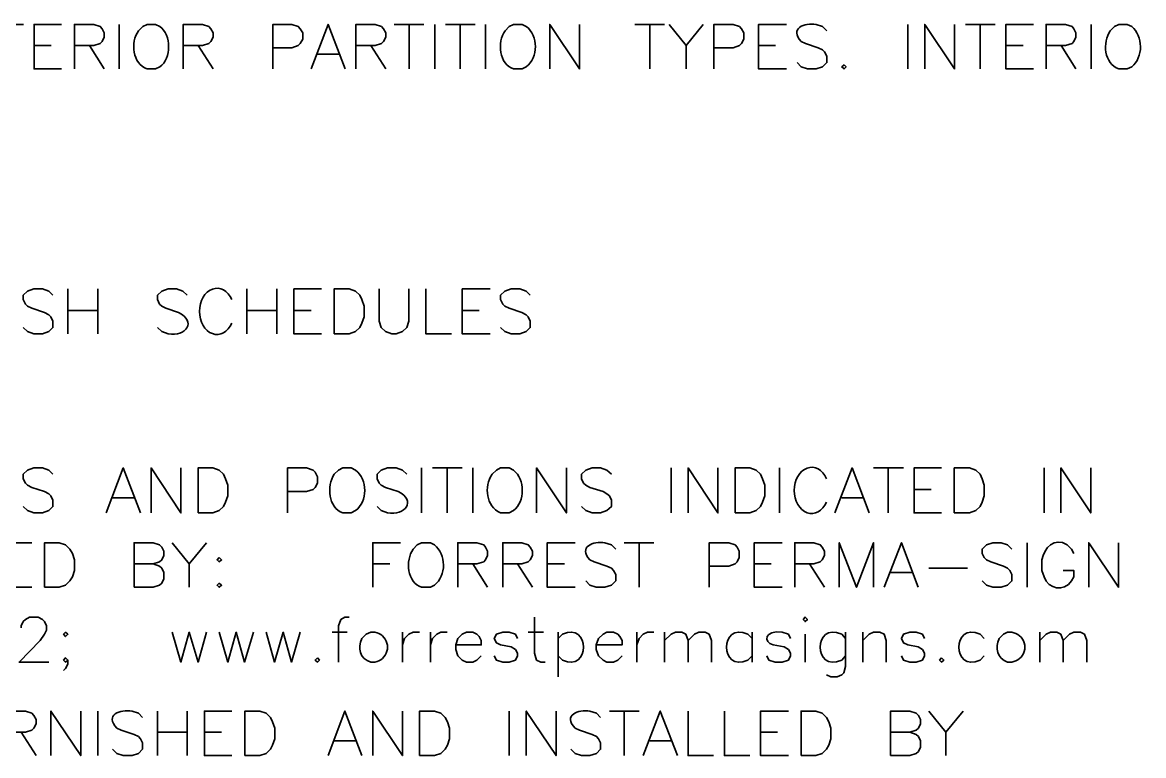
# Model space of a CAD drawing. Header units: inches. Extents: x 5 to 516, y -193 to 129.
# Drawn here: x 277.97 to 287.36, y 12.93 to 19.07 of the extents above; entities that cross this region are included whole.
import ezdxf

# ---------------------------------------------------------------- set-up
doc = ezdxf.new("R2010")
doc.units = ezdxf.units.IN
doc.header["$MEASUREMENT"] = 0
doc.layers.add('PDF2_Geometry', color=7, linetype='Continuous')

msp = doc.modelspace()

# ---------------------------------------------------------------- linework, layer by layer
at = {"layer": 'PDF2_Geometry', "lineweight": 35}
for points in [[(277.7253504, 19.0534127), (277.9753504, 19.0534127)], [(278.2953502, 18.6800793), (278.0653502, 18.6800793), (278.0653502, 19.0534126), (278.2953502, 19.0534126)], [(278.4020167, 18.6800793), (278.4020167, 19.0534126), (278.5653501, 19.0534126), (278.6186834, 19.036746), (278.6353501, 19.016746), (278.6520168, 18.9834126), (278.6520168, 18.946746), (278.6353501, 18.9100793), (278.6186834, 18.8934126), (278.5653501, 18.876746), (278.4020167, 18.876746)], [(278.7786851, 19.0534127), (278.7786851, 18.6800794)], [(279.1186858, 19.036746), (279.0820191, 19.0534127), (279.0120191, 19.0534127), (278.9753524, 19.036746), (278.9386858, 19.0000794)], [(279.3153503, 18.6800793), (279.3153503, 19.0534126), (279.4753503, 19.0534126), (279.5286836, 19.036746), (279.5453503, 19.016746), (279.5653503, 18.9834126), (279.5653503, 18.946746), (279.5453503, 18.9100793), (279.5286836, 18.8934126), (279.4753503, 18.876746), (279.3153503, 18.876746)], [(280.0653503, 18.6800793), (280.0653503, 19.0534126), (280.2253504, 19.0534126), (280.2786837, 19.036746), (280.2953504, 19.016746), (280.3153504, 18.9834126), (280.3153504, 18.9300793), (280.2953504, 18.8934126), (280.2786837, 18.876746), (280.2253504, 18.856746), (280.0653503, 18.856746)], [(280.3853509, 18.6800793), (280.5286843, 19.0534126), (280.6720176, 18.6800793)], [(280.7620192, 18.6800793), (280.7620192, 19.0534126), (280.9220192, 19.0534126), (280.9753526, 19.036746), (280.9920193, 19.016746), (281.0120193, 18.9834126), (281.0120193, 18.946746), (280.9920193, 18.9100793), (280.9753526, 18.8934126), (280.9220192, 18.876746), (280.7620192, 18.876746)], [(281.0820181, 19.0534127), (281.3320181, 19.0534127)], [(281.2086847, 19.0534127), (281.2086847, 18.6800794)], [(281.4220179, 19.0534127), (281.4220179, 18.6800794)], [(281.5120193, 19.0534127), (281.7620193, 19.0534127)], [(281.635351, 19.0534127), (281.635351, 18.6800794)], [(281.8486859, 19.0534127), (281.8486859, 18.6800794)], [(282.1886849, 19.036746), (282.1553515, 19.0534127), (282.0820182, 19.0534127), (282.0453515, 19.036746), (282.0120182, 19.0000794)], [(282.3853511, 18.6800793), (282.3853511, 19.0534126), (282.6353511, 18.6800793), (282.6353511, 19.0534126)], [(283.098686, 19.0534127), (283.348686, 19.0534127)], [(283.2253509, 19.0534127), (283.2253509, 18.6800794)], [(283.3853511, 19.0534127), (283.5286845, 18.876746), (283.5286845, 18.6800794)], [(283.672018, 19.0534127), (283.5286847, 18.876746)], [(283.7620195, 18.6800793), (283.7620195, 19.0534126), (283.9220195, 19.0534126), (283.9753528, 19.036746), (283.9920195, 19.016746), (284.0120195, 18.9834126), (284.0120195, 18.9300793), (283.9920195, 18.8934126), (283.9753528, 18.876746), (283.9220195, 18.856746), (283.7620195, 18.856746)], [(284.3686854, 18.6800793), (284.1353521, 18.6800793), (284.1353521, 19.0534126), (284.3686854, 19.0534126)], [(284.708685, 19.0000799), (284.6720183, 19.0367465), (284.618685, 19.0534132)], [(285.3853522, 19.0534127), (285.3853522, 18.6800794)], [(285.5286856, 18.6800793), (285.5286856, 19.0534126), (285.7786856, 18.6800793), (285.7786856, 19.0534126)], [(285.8686854, 19.0534127), (286.1186854, 19.0534127)], [(285.9920188, 19.0534127), (285.9920188, 18.6800794)], [(286.4386851, 18.6800793), (286.2086851, 18.6800793), (286.2086851, 19.0534126), (286.4386851, 19.0534126)], [(286.5453517, 18.6800793), (286.5453517, 19.0534126), (286.708685, 19.0534126), (286.7620184, 19.036746), (286.778685, 19.016746), (286.7953517, 18.9834126), (286.7953517, 18.946746), (286.778685, 18.9100793), (286.7620184, 18.8934126), (286.708685, 18.876746), (286.5453517, 18.876746)], [(286.9220183, 19.0534127), (286.9220183, 18.6800794)], [(287.262019, 19.036746), (287.2253523, 19.0534127), (287.1553523, 19.0534127), (287.1186857, 19.036746), (287.082019, 19.0000794)], [(284.4920183, 18.9100798), (284.528685, 18.8934132), (284.6353517, 18.8567465), (284.6720183, 18.8400798), (284.688685, 18.8234132), (284.708685, 18.7867465), (284.708685, 18.7334132), (284.6720183, 18.6967465), (284.618685, 18.6800798), (284.5453516, 18.6800798), (284.4920183, 18.6967465), (284.458685, 18.7334132)], [(278.0653502, 18.8767464), (278.2086835, 18.8767464)], [(278.528685, 18.8767464), (278.6520184, 18.6800798)], [(279.4386854, 18.8767464), (279.5653521, 18.6800798)], [(280.4386855, 18.8034127), (280.6186855, 18.8034127)], [(280.8853509, 18.8767464), (281.0120176, 18.6800798)], [(284.1353521, 18.8767464), (284.2786854, 18.8767464)], [(286.2086851, 18.8767464), (286.3520185, 18.8767464)], [(286.6720183, 18.8767464), (286.7953516, 18.6800798)], [(279.0120191, 18.6800794), (279.0820191, 18.6800794), (279.1186858, 18.696746)], [(282.0820182, 18.6800794), (282.1553515, 18.6800794), (282.1886849, 18.696746)], [(287.1553523, 18.6800794), (287.2253523, 18.6800794), (287.262019, 18.696746)], [(278.2220173, 16.7834133), (278.1886839, 16.8167467), (278.1353506, 16.8367467), (278.0620173, 16.8367467), (278.0086839, 16.8167467), (277.9720172, 16.7834133), (277.9720172, 16.7467467), (277.9920172, 16.71008), (278.0086839, 16.6934133), (278.0453506, 16.6767467), (278.1520173, 16.64008), (278.1886839, 16.62008), (278.2053506, 16.6034133), (278.2220173, 16.5667467), (278.2220173, 16.5134133), (278.1886839, 16.48008), (278.1353506, 16.46008), (278.0620173, 16.46008), (278.0086839, 16.48008), (277.9720172, 16.5134133)], [(278.3486856, 16.8367462), (278.3486856, 16.4600795)], [(278.5986856, 16.8367462), (278.5986856, 16.4600795)], [(279.3486857, 16.7834133), (279.312019, 16.8167467), (279.2586856, 16.8367467), (279.1886856, 16.8367467), (279.1353523, 16.8167467), (279.0986856, 16.7834133), (279.0986856, 16.7467467), (279.1153523, 16.71008), (279.1353523, 16.6934133), (279.1686856, 16.6767467), (279.2753523, 16.64008)], [(279.8486857, 16.8367462), (279.8486857, 16.4600795)], [(280.0986857, 16.8367462), (280.0986857, 16.4600795)], [(280.4720183, 16.4600796), (280.2420183, 16.4600796), (280.2420183, 16.8367463), (280.4720183, 16.8367463)], [(280.9553515, 16.8367462), (280.9553515, 16.5667462), (280.9720182, 16.5134129), (281.0086848, 16.4800795), (281.0620182, 16.4600795), (281.0986848, 16.4600795), (281.1520182, 16.4800795), (281.1886848, 16.5134129), (281.2053515, 16.5667462), (281.2053515, 16.8367462)], [(281.3486858, 16.8367462), (281.3486858, 16.4600795), (281.5620192, 16.4600795)], [(281.8853504, 16.4600796), (281.652017, 16.4600796), (281.652017, 16.8367463), (281.8853504, 16.8367463)], [(282.2220176, 16.7834133), (282.1886843, 16.8167467), (282.1353509, 16.8367467), (282.0620176, 16.8367467), (282.0086842, 16.8167467), (281.9720176, 16.7834133), (281.9720176, 16.7467467), (281.9920176, 16.71008), (282.0086842, 16.6934133), (282.0453509, 16.6767467), (282.1520176, 16.64008), (282.1886843, 16.62008), (282.2053509, 16.6034133), (282.2220176, 16.5667467), (282.2220176, 16.5134133), (282.1886843, 16.48008), (282.1353509, 16.46008), (282.0620176, 16.46008), (282.0086842, 16.48008), (281.9720176, 16.5134133)], [(278.3486856, 16.6567459), (278.5986856, 16.6567459)], [(279.8486857, 16.6567459), (280.0986857, 16.6567459)], [(280.2420183, 16.6567459), (280.3853517, 16.6567459)], [(281.652017, 16.6567459), (281.7953503, 16.6567459)], [(279.1886856, 16.46008), (279.1353523, 16.48008), (279.0986856, 16.5134133)], [(278.2220173, 15.2834124), (278.1886839, 15.3167457), (278.1353506, 15.3367457), (278.0620173, 15.3367457), (278.0086839, 15.3167457), (277.9720172, 15.2834124), (277.9720172, 15.2467457), (277.9920172, 15.210079), (278.0086839, 15.1934124), (278.0453506, 15.1734124), (278.1520173, 15.140079), (278.1886839, 15.120079), (278.2053506, 15.1034124), (278.2220173, 15.0667457), (278.2220173, 15.0134124), (278.1886839, 14.980079), (278.1353506, 14.960079), (278.0620173, 14.960079), (278.0086839, 14.980079), (277.9720172, 15.0134124)], [(278.6686844, 14.9600795), (278.8120178, 15.3367462), (278.9553511, 14.9600795)], [(279.0453511, 14.9600795), (279.0453511, 15.3367462), (279.2953511, 14.9600795), (279.2953511, 15.3367462)], [(280.1886854, 14.9600795), (280.1886854, 15.3367462), (280.3486855, 15.3367462), (280.4020188, 15.3167462), (280.4186855, 15.3000795), (280.4386855, 15.2634128), (280.4386855, 15.2100795), (280.4186855, 15.1734128), (280.4020188, 15.1567461), (280.3486855, 15.1400795), (280.1886854, 15.1400795)], [(280.7586836, 15.3167461), (280.7220169, 15.3367461), (280.6520169, 15.3367461), (280.6153502, 15.3167461), (280.5786836, 15.2834128)], [(281.1886855, 15.2834124), (281.1520189, 15.3167457), (281.0986855, 15.3367457), (281.0253522, 15.3367457), (280.9720188, 15.3167457), (280.9386855, 15.2834124), (280.9386855, 15.2467457), (280.9553522, 15.210079), (280.9720188, 15.1934124), (281.0086855, 15.1734124), (281.1153522, 15.140079)], [(281.3120172, 15.3367461), (281.3120172, 14.9600794)], [(281.402017, 15.3367461), (281.652017, 15.3367461)], [(281.5253521, 15.3367461), (281.5253521, 14.9600794)], [(281.7420184, 15.3367461), (281.7420184, 14.9600794)], [(282.0820176, 15.3167461), (282.0453509, 15.3367461), (281.9720176, 15.3367461), (281.9386842, 15.3167461), (281.9020176, 15.2834128)], [(282.2753521, 14.9600795), (282.2753521, 15.3367462), (282.5253522, 14.9600795), (282.5253522, 15.3367462)], [(282.9020171, 15.2834124), (282.8653504, 15.3167457), (282.8120171, 15.3367457), (282.7420171, 15.3367457), (282.6886837, 15.3167457), (282.6520171, 15.2834124), (282.6520171, 15.2467457), (282.6686837, 15.210079), (282.6886837, 15.1934124), (282.7220171, 15.1734124), (282.8320171, 15.140079), (282.8653504, 15.120079), (282.8853504, 15.1034124), (282.9020171, 15.0667457), (282.9020171, 15.0134124), (282.8653504, 14.980079), (282.8120171, 14.960079), (282.7420171, 14.960079), (282.6886837, 14.980079), (282.6520171, 15.0134124)], [(283.4020171, 15.3367461), (283.4020171, 14.9600794)], [(283.5453514, 14.9600795), (283.5453514, 15.3367462), (283.7953515, 14.9600795), (283.7953515, 15.3367462)], [(284.3120183, 15.3367461), (284.3120183, 14.9600794)], [(284.7753515, 14.9600795), (284.9186848, 15.3367462), (285.0620182, 14.9600795)], [(285.0986853, 15.3367461), (285.3486853, 15.3367461)], [(285.2220187, 15.3367461), (285.2220187, 14.9600794)], [(285.668685, 14.9600795), (285.438685, 14.9600795), (285.438685, 15.3367462), (285.668685, 15.3367462)], [(286.5286857, 15.3367461), (286.5286857, 14.9600794)], [(286.6686851, 14.9600795), (286.6686851, 15.3367462), (286.9186851, 14.9600795), (286.9186851, 15.3367462)], [(285.438685, 15.1567458), (285.5820184, 15.1567458)], [(278.7220173, 15.0867461), (278.9020173, 15.0867461)], [(284.8320184, 15.0867461), (285.0086851, 15.0867461)], [(280.6520169, 14.9600794), (280.7220169, 14.9600794), (280.7586836, 14.9800794)], [(281.0253522, 14.960079), (280.9720188, 14.980079), (280.9386855, 15.0134124)], [(281.9720176, 14.9600794), (282.0453509, 14.9600794), (282.0820176, 14.9800794)], [(278.0453503, 14.336746), (277.812017, 14.336746), (277.812017, 14.7100794), (278.0453503, 14.7100794)], [(278.9020168, 14.336746), (278.9020168, 14.7100794), (279.0620168, 14.7100794), (279.1153501, 14.6934127), (279.1353501, 14.6734127), (279.1520168, 14.6400794), (279.1520168, 14.6034127), (279.1353501, 14.566746), (279.1153501, 14.5500794), (279.0620168, 14.5334127), (278.9020168, 14.5334127)], [(279.2220173, 14.7100794), (279.3653507, 14.5334128), (279.3653507, 14.3367461)], [(279.5086859, 14.7100794), (279.3653526, 14.5334128)], [(280.9020169, 14.336746), (280.9020169, 14.7100794), (281.1353503, 14.7100794)], [(281.4186839, 14.6934128), (281.3853506, 14.7100794), (281.3120172, 14.7100794), (281.2753506, 14.6934128), (281.2420172, 14.6567461)], [(281.6153518, 14.336746), (281.6153518, 14.7100794), (281.7753518, 14.7100794), (281.8320185, 14.6934127), (281.8486852, 14.6734127), (281.8653518, 14.6400794), (281.8653518, 14.6034127), (281.8486852, 14.566746), (281.8320185, 14.5500794), (281.7753518, 14.5334127), (281.6153518, 14.5334127)], [(281.9920185, 14.336746), (281.9920185, 14.7100794), (282.1520185, 14.7100794), (282.2053518, 14.6934127), (282.2220185, 14.6734127), (282.2420185, 14.6400794), (282.2420185, 14.6034127), (282.2220185, 14.566746), (282.2053518, 14.5500794), (282.1520185, 14.5334127), (281.9920185, 14.5334127)], [(282.5986852, 14.336746), (282.3653519, 14.336746), (282.3653519, 14.7100794), (282.5986852, 14.7100794)], [(282.9386857, 14.6567457), (282.902019, 14.6934124), (282.8486857, 14.7100791)], [(283.0086862, 14.7100794), (283.2586862, 14.7100794)], [(283.1353511, 14.7100794), (283.1353511, 14.3367461)], [(283.7220177, 14.336746), (283.7220177, 14.7100794), (283.8853511, 14.7100794), (283.9386844, 14.6934127), (283.9553511, 14.6734127), (283.9720177, 14.6400794), (283.9720177, 14.586746), (283.9553511, 14.5500794), (283.9386844, 14.5334127), (283.8853511, 14.5134127), (283.7220177, 14.5134127)], [(284.3320185, 14.336746), (284.0986852, 14.336746), (284.0986852, 14.7100794), (284.3320185, 14.7100794)], [(284.4386849, 14.336746), (284.4386849, 14.7100794), (284.598685, 14.7100794), (284.6520183, 14.6934127), (284.668685, 14.6734127), (284.688685, 14.6400794), (284.688685, 14.6034127), (284.668685, 14.566746), (284.6520183, 14.5500794), (284.598685, 14.5334127), (284.4386849, 14.5334127)], [(284.8120184, 14.336746), (284.8120184, 14.7100794), (284.9553517, 14.336746), (285.0986851, 14.7100794), (285.0986851, 14.336746)], [(285.188685, 14.336746), (285.3320183, 14.7100794), (285.4720184, 14.336746)], [(286.2586856, 14.6567457), (286.222019, 14.6934124), (286.1686856, 14.7100791), (286.0986856, 14.7100791), (286.0453523, 14.6934124), (286.0086856, 14.6567457), (286.0086856, 14.6200791), (286.0253523, 14.5867457), (286.0453523, 14.5667457), (286.0820189, 14.5500791), (286.1886856, 14.5134124), (286.222019, 14.4967457), (286.242019, 14.4767457), (286.2586856, 14.4434124), (286.2586856, 14.390079), (286.222019, 14.3534124), (286.1686856, 14.3367457), (286.0986856, 14.3367457), (286.0453523, 14.3534124), (286.0086856, 14.390079)], [(286.3853522, 14.7100794), (286.3853522, 14.3367461)], [(286.7786857, 14.6200789), (286.7586857, 14.6567455), (286.722019, 14.6934122)], [(286.9020183, 14.336746), (286.9020183, 14.7100794), (287.1520183, 14.336746), (287.1520183, 14.7100794)], [(282.722019, 14.5667457), (282.7586857, 14.5500791), (282.8653523, 14.5134124), (282.902019, 14.4967457), (282.9186857, 14.4767457), (282.9386857, 14.4434124), (282.9386857, 14.390079), (282.902019, 14.3534124), (282.8486857, 14.3367457), (282.7753523, 14.3367457), (282.722019, 14.3534124), (282.6886856, 14.390079)], [(286.5086857, 14.5667455), (286.5086857, 14.4767455), (286.5286857, 14.4234122)], [(279.0620171, 14.5334123), (279.1153504, 14.5134123), (279.1353504, 14.4967457), (279.1520171, 14.460079), (279.1520171, 14.4067456), (279.1353504, 14.370079), (279.1153504, 14.3534123), (279.0620171, 14.3367456), (278.9020171, 14.3367456)], [(280.9020169, 14.5334123), (281.0453503, 14.5334123)], [(281.7420184, 14.5334123), (281.8653518, 14.3367456)], [(282.1153519, 14.5334123), (282.2420185, 14.3367456)], [(282.3653519, 14.5334123), (282.5086852, 14.5334123)], [(284.0986852, 14.5334123), (284.2420185, 14.5334123)], [(284.5620184, 14.5334123), (284.688685, 14.3367456)], [(285.5620184, 14.4967454), (285.8853518, 14.4967454)], [(286.7586857, 14.3900788), (286.7786857, 14.4234122), (286.7786857, 14.4767455), (286.6886857, 14.4767455)], [(285.2420187, 14.4600794), (285.4186854, 14.4600794)], [(281.3120172, 14.3367461), (281.3853506, 14.3367461), (281.4186839, 14.3534127)], [(277.9553513, 13.9967454), (277.9553513, 14.0134121), (277.9720179, 14.0500787), (277.9920179, 14.0667454), (278.0253513, 14.0867454), (278.0986846, 14.0867454), (278.1353513, 14.0667454), (278.1520179, 14.0500787), (278.1686846, 14.0134121), (278.1686846, 13.9767454), (278.1520179, 13.9434121), (278.1153513, 13.8900787), (277.9386846, 13.7100787), (278.1886846, 13.7100787)], [(280.7053515, 14.086746), (280.6686848, 14.086746), (280.6353515, 14.066746), (280.6153515, 14.0134127), (280.6153515, 13.7100793)], [(282.2586862, 14.086746), (282.2586862, 13.7834126), (282.2753528, 13.726746), (282.3120195, 13.7100793), (282.3486862, 13.7100793)], [(279.2220173, 13.9600794), (279.2953507, 13.7100794), (279.3653507, 13.9600794), (279.438684, 13.7100794), (279.508684, 13.9600794)], [(279.6153517, 13.9600794), (279.688685, 13.7100794), (279.758685, 13.9600794), (279.828685, 13.7100794), (279.9020184, 13.9600794)], [(280.008686, 13.9600794), (280.078686, 13.7100794), (280.1520193, 13.9600794), (280.2220193, 13.7100794), (280.2953527, 13.9600794)], [(280.5620172, 13.9600794), (280.6886839, 13.9600794)], [(281.152017, 13.8534128), (281.1686836, 13.9067461), (281.2053503, 13.9434128), (281.242017, 13.9600795), (281.2953503, 13.9600795)], [(281.152017, 13.9600794), (281.152017, 13.7100794)], [(281.385351, 13.8534128), (281.4020177, 13.9067461), (281.4386843, 13.9434128), (281.4720177, 13.9600795), (281.525351, 13.9600795)], [(281.385351, 13.9600794), (281.385351, 13.7100794)], [(281.5986858, 13.8534128), (281.8120192, 13.8534128), (281.8120192, 13.8900795), (281.7953525, 13.9234128), (281.7753525, 13.9434128), (281.7420192, 13.9600795), (281.6886858, 13.9600795), (281.6520192, 13.9434128), (281.6153525, 13.9067461), (281.5986858, 13.8534128), (281.5986858, 13.8167461), (281.6153525, 13.7634128), (281.6520192, 13.7267461), (281.6886858, 13.7100795), (281.7420192, 13.7100795), (281.7753525, 13.7267461), (281.8120192, 13.7634128)], [(282.1153519, 13.9067457), (282.0986852, 13.9434123), (282.0453519, 13.960079), (281.9920185, 13.960079), (281.9386852, 13.9434123), (281.9186852, 13.9067457), (281.9386852, 13.870079), (281.9720185, 13.8534123), (282.0620185, 13.8367457), (282.0986852, 13.8167457), (282.1153519, 13.7834123), (282.1153519, 13.7634123), (282.0986852, 13.7267457), (282.0453519, 13.710079), (281.9920185, 13.710079), (281.9386852, 13.7267457), (281.9186852, 13.7634123)], [(282.2053516, 13.9600794), (282.3320183, 13.9600794)], [(282.4553516, 13.9600794), (282.4553516, 13.586746)], [(282.4553516, 13.9067457), (282.4920183, 13.9434123)], [(282.7753522, 13.8534128), (282.9920189, 13.8534128), (282.9920189, 13.8900795), (282.9720189, 13.9234128), (282.9553522, 13.9434128), (282.9186855, 13.9600795), (282.8653522, 13.9600795), (282.8320189, 13.9434128), (282.7953522, 13.9067461), (282.7753522, 13.8534128), (282.7753522, 13.8167461), (282.7953522, 13.7634128), (282.8320189, 13.7267461), (282.8653522, 13.7100795), (282.9186855, 13.7100795), (282.9553522, 13.7267461), (282.9920189, 13.7634128)], [(283.1153519, 13.8534128), (283.1353519, 13.9067461), (283.1686853, 13.9434128), (283.2053519, 13.9600795), (283.2586853, 13.9600795)], [(283.1153519, 13.9600794), (283.1153519, 13.7100794)], [(283.348686, 13.9600794), (283.348686, 13.7100794)], [(283.348686, 13.8900788), (283.4020193, 13.9434122), (283.438686, 13.9600788), (283.4920193, 13.9600788), (283.5253527, 13.9434122), (283.5453527, 13.8900788), (283.5453527, 13.7100788)], [(283.5453514, 13.8900788), (283.5986848, 13.9434122), (283.6353514, 13.9600788), (283.6886848, 13.9600788), (283.7220181, 13.9434122), (283.7420181, 13.8900788), (283.7420181, 13.7100788)], [(284.0820183, 13.9067457), (284.0453517, 13.9434123)], [(284.0820183, 13.9600794), (284.0820183, 13.7100794)], [(284.4020181, 13.9067457), (284.3853514, 13.9434123), (284.3320181, 13.960079)], [(284.5253515, 13.9434125), (284.5253515, 13.7100792)], [(284.8653521, 13.9600794), (284.8653521, 13.6734127), (284.8486854, 13.6200794), (284.8320187, 13.6034127), (284.7953521, 13.586746), (284.7420187, 13.586746), (284.7053521, 13.6034127)], [(284.8653521, 13.9067457), (284.8320187, 13.9434123)], [(285.0086855, 13.9600794), (285.0086855, 13.7100794)], [(285.0086855, 13.8900788), (285.0620189, 13.9434122), (285.0986855, 13.9600788), (285.1520189, 13.9600788), (285.1886855, 13.9434122), (285.2053522, 13.8900788), (285.2053522, 13.7100788)], [(285.5253516, 13.9067457), (285.5086849, 13.9434123), (285.4553516, 13.960079), (285.4020182, 13.960079), (285.3486849, 13.9434123), (285.3320182, 13.9067457), (285.3486849, 13.870079), (285.3853515, 13.8534123), (285.4720182, 13.8367457), (285.5086849, 13.8167457), (285.5253516, 13.7834123), (285.5253516, 13.7634123), (285.5086849, 13.7267457), (285.4553516, 13.710079), (285.4020182, 13.710079), (285.3486849, 13.7267457), (285.3320182, 13.7634123)], [(286.0253516, 13.9067457), (285.9920183, 13.9434123)], [(286.4920188, 13.9600794), (286.4920188, 13.7100794)], [(286.4920188, 13.8900788), (286.5453521, 13.9434122), (286.5820188, 13.9600788), (286.6353522, 13.9600788), (286.6686855, 13.9434122), (286.6886855, 13.8900788), (286.6886855, 13.7100788)], [(286.6886851, 13.8900788), (286.7420185, 13.9434122), (286.7786851, 13.9600788), (286.8320185, 13.9600788), (286.8653518, 13.9434122), (286.8853518, 13.8900788), (286.8853518, 13.7100788)], [(284.2586847, 13.8534123), (284.3486847, 13.8367457), (284.3853514, 13.8167457), (284.4020181, 13.7834123), (284.4020181, 13.7634123), (284.3853514, 13.7267457), (284.3320181, 13.710079), (284.2753514, 13.710079), (284.2220181, 13.7267457), (284.2053514, 13.7634123)], [(278.3486856, 13.7267454), (278.3286856, 13.7100787), (278.3120189, 13.7267454), (278.3286856, 13.7467454), (278.3486856, 13.7267454), (278.3486856, 13.693412), (278.3286856, 13.6567453), (278.3120189, 13.6400787)], [(282.4920183, 13.7267457), (282.4553516, 13.7634123)], [(284.0453517, 13.7267457), (284.0820183, 13.7634123)], [(284.8320187, 13.7267457), (284.8653521, 13.7634123)], [(285.9920183, 13.7267457), (286.0253516, 13.7634123)], [(277.8320178, 12.9267456), (277.8320178, 13.300079), (277.9920179, 13.300079), (278.0453512, 13.2834123), (278.0620179, 13.2634123), (278.0820179, 13.230079), (278.0820179, 13.1934123), (278.0620179, 13.1567456), (278.0453512, 13.140079), (277.9920179, 13.1234123), (277.8320178, 13.1234123)], [(278.2053513, 12.9267456), (278.2053513, 13.300079), (278.4553513, 12.9267456), (278.4553513, 13.300079)], [(278.5986856, 13.3000791), (278.5986856, 12.9267457)], [(278.9720173, 13.2467453), (278.938684, 13.283412), (278.8853507, 13.3000787)], [(279.0986856, 13.3000791), (279.0986856, 12.9267457)], [(279.3486857, 13.3000791), (279.3486857, 12.9267457)], [(279.7220183, 12.9267456), (279.4920183, 12.9267456), (279.4920183, 13.300079), (279.7220183, 13.300079)], [(280.5286852, 12.9267456), (280.6686852, 13.300079), (280.8120186, 12.9267456)], [(280.9020169, 12.9267456), (280.9020169, 13.300079), (281.152017, 12.9267456), (281.152017, 13.300079)], [(282.0453513, 13.3000791), (282.0453513, 12.9267457)], [(282.1886856, 12.9267456), (282.1886856, 13.300079), (282.4386856, 12.9267456), (282.4386856, 13.300079)], [(282.8120174, 13.2467453), (282.778684, 13.283412), (282.7220174, 13.3000787)], [(282.8853511, 13.3000791), (283.1353511, 13.3000791)], [(283.0086862, 13.3000791), (283.0086862, 12.9267457)], [(283.1686848, 12.9267456), (283.3120181, 13.300079), (283.4553515, 12.9267456)], [(283.5453514, 13.3000791), (283.5453514, 12.9267457), (283.7586848, 12.9267457)], [(283.848686, 13.3000791), (283.848686, 12.9267457), (284.0620194, 12.9267457)], [(284.3853514, 12.9267456), (284.152018, 12.9267456), (284.152018, 13.300079), (284.3853514, 13.300079)], [(285.2420187, 12.9267456), (285.2420187, 13.300079), (285.4020187, 13.300079), (285.4553521, 13.2834123), (285.4753521, 13.2634123), (285.4920187, 13.230079), (285.4920187, 13.1934123), (285.4753521, 13.1567456), (285.4553521, 13.140079), (285.4020187, 13.1234123), (285.2420187, 13.1234123)], [(285.5620184, 13.3000791), (285.7053518, 13.1234124), (285.7053518, 12.9267457)], [(285.8486853, 13.3000791), (285.705352, 13.1234124)], [(278.758684, 13.1567453), (278.7953506, 13.1400787), (278.9020173, 13.103412), (278.938684, 13.0867453), (278.9553507, 13.0667453), (278.9720173, 13.033412), (278.9720173, 12.9800787), (278.938684, 12.943412), (278.8853507, 12.9267453), (278.8120173, 12.9267453), (278.758684, 12.943412), (278.7220173, 12.9800787)], [(282.598684, 13.1567453), (282.6353507, 13.1400787), (282.7420174, 13.103412), (282.778684, 13.0867453), (282.7953507, 13.0667453), (282.8120174, 13.033412), (282.8120174, 12.9800787), (282.778684, 12.943412), (282.7220174, 12.9267453), (282.6520174, 12.9267453), (282.598684, 12.943412), (282.5620173, 12.9800787)], [(277.9553513, 13.1234128), (278.0820179, 12.9267461)], [(279.0986856, 13.1234128), (279.3486857, 13.1234128)], [(279.4920183, 13.1234128), (279.6353516, 13.1234128)], [(284.152018, 13.1234128), (284.2953514, 13.1234128)], [(285.4020181, 13.1234128), (285.4553515, 13.1034128), (285.4753515, 13.0867461), (285.4920182, 13.0500794), (285.4920182, 12.9967461), (285.4753515, 12.9600794), (285.4553515, 12.9434128), (285.4020181, 12.9267461), (285.2420181, 12.9267461)], [(280.5820181, 13.050079), (280.7586847, 13.050079)], [(283.2253509, 13.050079), (283.4020175, 13.050079)]]:
    msp.add_lwpolyline(points, dxfattribs=at)
for points in [[(284.8520184, 18.713413), (284.8320184, 18.6967463), (284.8520184, 18.6800796), (284.8686851, 18.6967463)], [(280.5786849, 16.4600796), (280.5786849, 16.8367463), (280.7053515, 16.8367463), (280.7586849, 16.8167463), (280.7953516, 16.7834129), (280.8120182, 16.7467463), (280.8320182, 16.6934129), (280.8320182, 16.6034129), (280.8120182, 16.5500796), (280.7953516, 16.5134129), (280.7586849, 16.4800796), (280.7053515, 16.4600796)], [(279.4386854, 14.9600795), (279.4386854, 15.3367462), (279.5620187, 15.3367462), (279.6153521, 15.3167462), (279.6520187, 15.2834128), (279.6686854, 15.2467462), (279.6886854, 15.1934128), (279.6886854, 15.1034128), (279.6686854, 15.0500795), (279.6520187, 15.0134128), (279.6153521, 14.9800795), (279.5620187, 14.9600795)], [(283.9386849, 14.9600795), (283.9386849, 15.3367462), (284.0620182, 15.3367462), (284.1153516, 15.3167462), (284.1520183, 15.2834128), (284.1686849, 15.2467462), (284.1886849, 15.1934128), (284.1886849, 15.1034128), (284.1686849, 15.0500795), (284.1520183, 15.0134128), (284.1153516, 14.9800795), (284.0620182, 14.9600795)], [(285.7753516, 14.9600795), (285.7753516, 15.3367462), (285.9020183, 15.3367462), (285.9553516, 15.3167462), (285.9920183, 15.2834128), (286.0086849, 15.2467462), (286.0253516, 15.1934128), (286.0253516, 15.1034128), (286.0086849, 15.0500795), (285.9920183, 15.0134128), (285.9553516, 14.9800795), (285.9020183, 14.9600795)], [(278.1520167, 14.336746), (278.1520167, 14.7100794), (278.2753501, 14.7100794), (278.3286834, 14.6934127), (278.3653501, 14.656746), (278.3853501, 14.6200794), (278.4020167, 14.566746), (278.4020167, 14.476746), (278.3853501, 14.4234127), (278.3653501, 14.3900793), (278.3286834, 14.3534127), (278.2753501, 14.336746)], [(279.6153517, 14.586746), (279.598685, 14.566746), (279.6153517, 14.5500794), (279.6353517, 14.566746)], [(279.6153517, 14.3700788), (279.598685, 14.3534122), (279.6153517, 14.3367455), (279.6353517, 14.3534122)], [(284.5086855, 14.066746), (284.5253522, 14.0500793), (284.5453522, 14.066746), (284.5253522, 14.086746)], [(278.3286847, 13.9600794), (278.312018, 13.9434127), (278.3286847, 13.9234127), (278.3486847, 13.9434127)], [(280.4386855, 13.7467454), (280.4186855, 13.7267454), (280.4386855, 13.7100787), (280.4553521, 13.7267454)], [(285.668685, 13.7467454), (285.6520183, 13.7267454), (285.668685, 13.7100787), (285.688685, 13.7267454)], [(279.832018, 12.9267456), (279.832018, 13.300079), (279.9553514, 13.300079), (280.0086847, 13.2834123), (280.0453514, 13.2467457), (280.062018, 13.210079), (280.082018, 13.1567456), (280.082018, 13.0667456), (280.062018, 13.0134123), (280.0453514, 12.980079), (280.0086847, 12.9434123), (279.9553514, 12.9267456)], [(281.2953513, 12.9267456), (281.2953513, 13.300079), (281.4186846, 13.300079), (281.4720179, 13.2834123), (281.5086846, 13.2467457), (281.5286846, 13.210079), (281.5453513, 13.1567456), (281.5453513, 13.0667456), (281.5286846, 13.0134123), (281.5086846, 12.980079), (281.4720179, 12.9434123), (281.4186846, 12.9267456)], [(284.4920187, 12.9267456), (284.4920187, 13.300079), (284.615352, 13.300079), (284.6686853, 13.2834123), (284.705352, 13.2467457), (284.725352, 13.210079), (284.7420187, 13.1567456), (284.7420187, 13.0667456), (284.725352, 13.0134123), (284.705352, 12.980079), (284.6686853, 12.9434123), (284.615352, 12.9267456)]]:
    msp.add_lwpolyline(points, close=True, dxfattribs=at)
for points in [[(280.8853509, 13.7100794, 1.130732037), (280.8853509, 13.9600794), (280.8486843, 13.9434127), (280.8120176, 13.906746)], [(286.2220188, 13.7100794, 1.157364995), (286.2220188, 13.9600794), (286.1886854, 13.9434127), (286.1520187, 13.906746)]]:
    msp.add_lwpolyline(points, format="xyb", dxfattribs=at)
for centre, major_axis, start_param, end_param in [((279.5967983, 16.6486255), (-0.0004267, 0.1936867), 5.241955686, 10.460135834), ((284.5801327, 15.1486262), (-0.0004267, 0.193687), 5.241955675, 10.460135821)]:
    msp.add_ellipse(centre, major_axis=major_axis, ratio=0.750399506, start_param=start_param, end_param=end_param, dxfattribs=at)
for points in [[(278.9386858, 19.0000794), (278.8723524, 18.9001905), (278.8866302, 18.7245238), (279.0120191, 18.6800794)], [(279.1186858, 18.696746), (279.2172413, 18.7665238), (279.2152413, 18.9665238), (279.1186858, 19.036746)], [(282.0120182, 19.0000794), (281.9415182, 18.9056905), (281.9646293, 18.7164127), (282.0820182, 18.6800794)], [(282.1886849, 18.696746), (282.2917404, 18.7776905), (282.2894626, 18.9553016), (282.1886849, 19.036746)], [(284.618685, 19.0534132), (284.5179628, 19.0696354), (284.3925183, 19.0190799), (284.4920183, 18.9100798)], [(287.082019, 19.0000794), (287.0156857, 18.9001905), (287.0299634, 18.7245238), (287.1553523, 18.6800794)], [(287.262019, 18.696746), (287.3617412, 18.7799127), (287.3591301, 18.9535238), (287.262019, 19.036746)], [(279.2753523, 16.64008), (279.4283523, 16.5635244), (279.3380745, 16.4351911), (279.1886856, 16.46008)], [(280.7586836, 14.9800794), (280.8610169, 15.0552461), (280.8610169, 15.2415794), (280.7586836, 15.3167461)], [(282.0820176, 14.9800794), (282.1803509, 15.0540794), (282.1803509, 15.2427461), (282.0820176, 15.3167461)], [(280.5786836, 15.2834128), (280.5179614, 15.1831905), (280.5272947, 15.005135), (280.6520169, 14.9600794)], [(281.9020176, 15.2834128), (281.8347953, 15.1795794), (281.8505176, 15.0145794), (281.9720176, 14.9600794)], [(281.1153522, 15.140079), (281.2708522, 15.0615235), (281.1747411, 14.9339124), (281.0253522, 14.960079)], [(286.722019, 14.6934122), (286.6101857, 14.76019), (286.5327968, 14.6694122), (286.5086857, 14.5667455)], [(281.2420172, 14.6567461), (281.1711839, 14.5608572), (281.1941839, 14.3741905), (281.3120172, 14.3367461)], [(281.4186839, 14.3534127), (281.5232395, 14.4362461), (281.518795, 14.6116905), (281.4186839, 14.6934128)], [(282.8486857, 14.7100791), (282.7479634, 14.7263013), (282.622519, 14.6757457), (282.722019, 14.5667457)], [(286.5286857, 14.4234122), (286.5666301, 14.3199122), (286.6921857, 14.2960233), (286.7586857, 14.3900788)], [(282.4920183, 13.9434123), (282.7265183, 14.0551901), (282.7265183, 13.6149123), (282.4920183, 13.7267457)], [(284.0453517, 13.9434123), (283.8074072, 14.0538568), (283.8074072, 13.6163012), (284.0453517, 13.7267457)], [(284.8320187, 13.9434123), (284.5926854, 14.0550235), (284.5926854, 13.6151345), (284.8320187, 13.7267457)], [(285.9920183, 13.9434123), (285.7540738, 14.0538568), (285.7540738, 13.6163012), (285.9920183, 13.7267457)], [(280.8120176, 13.906746), (280.7744621, 13.8301905), (280.7948509, 13.735746), (280.8853509, 13.7100794)], [(284.3320181, 13.960079), (284.1890736, 13.9809679), (284.1682958, 13.8767457), (284.2586847, 13.8534123)], [(286.1520187, 13.906746), (286.1150187, 13.829746), (286.1339076, 13.7403016), (286.2220188, 13.7100794)], [(278.8853507, 13.3000787), (278.7889618, 13.3151342), (278.6499617, 13.2668565), (278.758684, 13.1567453)], [(282.7220174, 13.3000787), (282.6256285, 13.3145787), (282.4913507, 13.2651898), (282.598684, 13.1567453)]]:
    msp.add_open_spline(points, degree=3, dxfattribs=at)

doc.saveas('drawing.dxf')
